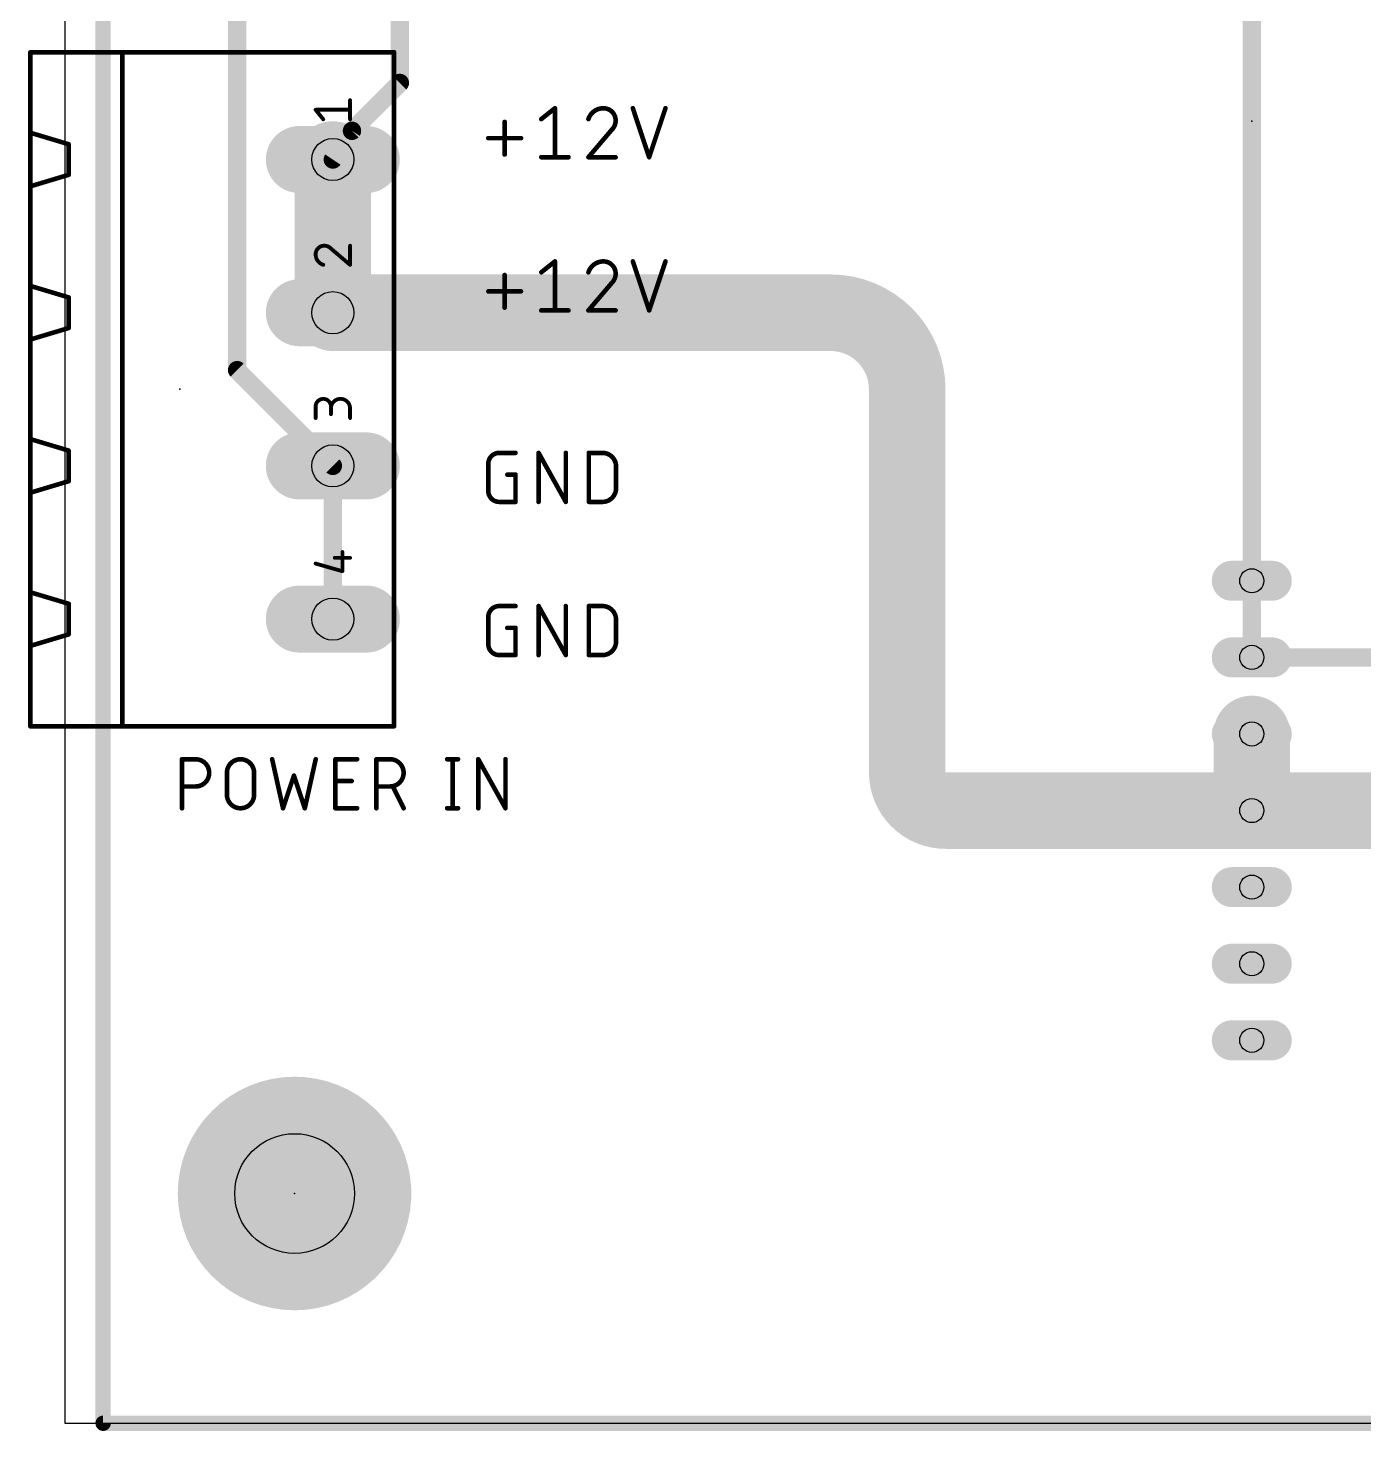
# Model space of a CAD drawing. Extents: x -9 to 239, y 2 to 147.
# Drawn here: x -8.84 to 35.47, y 2.29 to 48.81 of the extents above; entities that cross this region are included whole.
import ezdxf

# ---------------------------------------------------------------- set-up
doc = ezdxf.new("R2010")
doc.units = 0
for name, color, linetype in [('1', 12, 'CONTINUOUS'), ('16', 132, 'CONTINUOUS'), ('17', 110, 'CONTINUOUS'), ('20', 53, 'CONTINUOUS'), ('21', 40, 'CONTINUOUS'), ('23', 53, 'CONTINUOUS'), ('25', 253, 'CONTINUOUS'), ('29', 253, 'CONTINUOUS'), ('30', 253, 'CONTINUOUS'), ('44', 253, 'CONTINUOUS'), ('51', 253, 'CONTINUOUS')]:
    doc.layers.add(name, color=color, linetype=linetype)

# ---------------------------------------------------------------- blocks, each defined once
blk = doc.blocks.new('ROUNDP')
at = {"const_width": 0.5}
blk.add_lwpolyline([(0, -0.25, 1), (0, 0.25, 1), (0, -0.25)], format="xyb", dxfattribs=at)
blk = doc.blocks.new('LONGP100')
at = {"const_width": 1}
blk.add_lwpolyline([(-0.5, 0), (0.5, 0)], dxfattribs=at)
at = {"const_width": 0.5}
for points in [[(-0.5, 0.25, 1), (-0.5, -0.25)], [(0.5, -0.25, 1), (0.5, 0.25)]]:
    blk.add_lwpolyline(points, format="xyb", dxfattribs=at)

msp = doc.modelspace()

# ---------------------------------------------------------------- linework, layer by layer
at = {"layer": '1'}
for points, const_width in [([(-1.905, 62.865), (-1.905, 37.465)], 0.6096), ([(3.4925, 46.99), (3.4925, 56.515)], 0.6096), ([(31.75, 50.8), (31.75, 30.48)], 0.6096), ([(1.905, 45.4025), (3.4925, 46.99)], 0.6096), ([(1.27, 44.45), (1.27, 39.37)], 2.54), ([(1.905, 45.4025), (1.27, 44.45)], 0.6096), ([(1.27, 39.37), (17.78, 39.37)], 2.54), ([(-1.905, 37.465), (1.27, 34.29)], 0.6096), ([(20.32, 36.83), (20.32, 24.13)], 2.54), ([(1.27, 34.29), (1.27, 29.21)], 0.6096), ([(31.75, 30.48), (31.75, 27.94)], 0.6096), ([(31.75, 27.94), (70.8025, 27.94)], 0.6096), ([(31.75, 25.4), (31.75, 22.86)], 2.54), ([(21.59, 22.86), (31.75, 22.86)], 2.54), ([(70.8025, 22.86), (31.75, 22.86)], 2.54)]:
    msp.add_lwpolyline(points, dxfattribs=dict(at, const_width=const_width))
for points, const_width in [([(3.3401, 46.99, 1), (3.6449, 46.99)], 0.3048), ([(3.6003, 46.8822, 1), (3.3847, 47.0978)], 0.3048), ([(1.905, 44.45, 1), (0.635, 44.45)], 1.27), ([(1.7972, 45.5103, 1), (2.0128, 45.2947)], 0.3048), ([(2.0318, 45.318, 1), (1.7782, 45.487)], 0.3048), ([(1.1432, 44.5345, 1), (1.3968, 44.3655)], 0.3048), ([(1.27, 40.005, 1), (1.27, 38.735)], 1.27), ([(20.32, 36.83, 0.4142), (17.78, 39.37)], 2.54), ([(17.78, 40.005, 1), (17.78, 38.735)], 1.27), ([(17.78, 38.735, 1), (17.78, 40.005)], 1.27), ([(0.635, 39.37, 1), (1.905, 39.37)], 1.27), ([(-1.7972, 37.5728, 1), (-2.0128, 37.3572)], 0.3048), ([(20.955, 36.83, 1), (19.685, 36.83)], 1.27), ([(-2.0574, 37.465, 1), (-1.7526, 37.465)], 0.3048), ([(19.685, 36.83, 1), (20.955, 36.83)], 1.27), ([(1.4224, 34.29, 1), (1.1176, 34.29)], 0.3048), ([(1.1622, 34.1822, 1), (1.3778, 34.3978)], 0.3048), ([(31.9024, 30.48, 1), (31.5976, 30.48)], 0.3048), ([(31.5976, 30.48, 1), (31.9024, 30.48)], 0.3048), ([(1.1176, 29.21, 1), (1.4224, 29.21)], 0.3048), ([(31.75, 28.0924, 1), (31.75, 27.7876)], 0.3048), ([(31.5976, 27.94, 1), (31.9024, 27.94)], 0.3048), ([(32.385, 25.4, 1), (31.115, 25.4)], 1.27), ([(20.32, 24.13, 0.4142), (21.59, 22.86)], 2.54), ([(20.955, 24.13, 1), (19.685, 24.13)], 1.27), ([(19.685, 24.13, 1), (20.955, 24.13)], 1.27), ([(21.59, 23.495, 1), (21.59, 22.225)], 1.27), ([(21.59, 22.225, 1), (21.59, 23.495)], 1.27), ([(31.75, 23.495, 1), (31.75, 22.225)], 1.27), ([(31.75, 22.225, 1), (31.75, 23.495)], 1.27), ([(31.115, 22.86, 1), (32.385, 22.86)], 1.27)]:
    msp.add_lwpolyline(points, format="xyb", dxfattribs=dict(at, const_width=const_width))
at = {"layer": '16', "const_width": 0.508}
for points in [[(-6.35, 2.54), (-6.35, 144.78)], [(236.22, 2.54), (-6.35, 2.54)]]:
    msp.add_lwpolyline(points, dxfattribs=at)
at = {"layer": '16', "const_width": 0.254}
for points in [[(-6.35, 2.667, 1), (-6.35, 2.413)], [(-6.477, 2.54, 1), (-6.223, 2.54)]]:
    msp.add_lwpolyline(points, format="xyb", dxfattribs=at)
at = {"layer": '20'}
for p, q in [((-7.62, 143.18), (-7.62, 2.54)), ((-7.62, 2.54), (236.2, 2.54))]:
    msp.add_line(p, q, dxfattribs=at)
at = {"layer": '21'}
for points, const_width in [([(-8.763, 48.006), (-8.763, 45.339)], 0.1524), ([(-5.715, 48.006), (-8.763, 48.006)], 0.1524), ([(3.302, 48.006), (-5.715, 48.006)], 0.1524), ([(-5.715, 48.006), (-5.715, 25.654)], 0.1524), ([(3.302, 48.006), (3.302, 45.085)], 0.1524), ([(0.9525, 45.7835), (0.6985, 46.101)], 0.127), ([(0.6985, 46.101), (1.8415, 46.101)], 0.127), ([(1.8415, 45.7835), (1.8415, 46.4185)], 0.127), ([(-8.763, 45.339), (-7.493, 44.958)], 0.1524), ([(-8.763, 45.339), (-8.763, 43.561)], 0.1524), ([(-7.493, 43.942), (-7.493, 44.958)], 0.1524), ([(-8.763, 43.561), (-7.493, 43.942)], 0.1524), ([(3.302, 43.815), (3.302, 40.005)], 0.1524), ([(-8.763, 43.561), (-8.763, 40.259)], 0.1524), ([(1.2065, 41.4973), (1.8415, 40.9575)], 0.127), ([(1.8415, 40.9575), (1.8415, 41.5925)], 0.127), ([(-8.763, 40.259), (-7.493, 39.878)], 0.1524), ([(-8.763, 40.259), (-8.763, 38.481)], 0.1524), ([(-7.493, 39.878), (-7.493, 38.862)], 0.1524), ([(-8.763, 38.481), (-7.493, 38.862)], 0.1524), ([(3.302, 38.735), (3.302, 34.925)], 0.1524), ([(-8.763, 38.481), (-8.763, 35.179)], 0.1524), ([(0.6985, 35.8775), (0.6985, 36.2585)], 0.127), ([(1.2065, 36.2585), (1.2065, 36.0045)], 0.127), ([(1.8415, 35.8775), (1.8415, 36.195)], 0.127), ([(-8.763, 35.179), (-8.763, 33.401)], 0.1524), ([(-8.763, 35.179), (-7.493, 34.798)], 0.1524), ([(-7.493, 34.798), (-7.493, 33.782)], 0.1524), ([(-8.763, 33.401), (-7.493, 33.782)], 0.1524), ([(3.302, 33.655), (3.302, 29.845)], 0.1524), ([(-8.763, 33.401), (-8.763, 30.099)], 0.1524), ([(1.3335, 31.242), (1.8415, 31.242)], 0.127), ([(1.5875, 30.7975), (1.5875, 31.4325)], 0.127), ([(0.6985, 31.0515), (1.5875, 30.7975)], 0.127), ([(-8.763, 30.099), (-8.763, 28.321)], 0.1524), ([(-8.763, 30.099), (-7.493, 29.718)], 0.1524), ([(-7.493, 29.718), (-7.493, 28.702)], 0.1524), ([(-8.763, 28.321), (-7.493, 28.702)], 0.1524), ([(-8.763, 28.321), (-8.763, 25.654)], 0.1524), ([(3.302, 28.575), (3.302, 25.654)], 0.1524), ([(-5.715, 25.654), (-8.763, 25.654)], 0.1524), ([(3.302, 25.654), (-5.715, 25.654)], 0.1524)]:
    msp.add_lwpolyline(points, dxfattribs=dict(at, const_width=const_width))
for points, const_width in [([(-8.7249, 48.006, 1), (-8.8011, 48.006)], 0.0762), ([(-8.763, 48.0441, 1), (-8.763, 47.9679)], 0.0762), ([(-5.715, 48.0441, 1), (-5.715, 47.9679)], 0.0762), ([(-5.6769, 48.006, 1), (-5.7531, 48.006)], 0.0762), ([(-5.715, 47.9679, 1), (-5.715, 48.0441)], 0.0762), ([(3.3401, 48.006, 1), (3.2639, 48.006)], 0.0762), ([(3.302, 47.9679, 1), (3.302, 48.0441)], 0.0762), ([(0.6985, 46.1328, 1), (0.6985, 46.0692)], 0.0635), ([(0.7233, 46.1208, 1), (0.6737, 46.0812)], 0.0635), ([(1.8733, 46.4185, 1), (1.8098, 46.4185)], 0.0635), ([(1.8415, 46.0692, 1), (1.8415, 46.1328)], 0.0635), ([(0.9277, 45.7637, 1), (0.9773, 45.8033)], 0.0635), ([(1.8098, 45.7835, 1), (1.8733, 45.7835)], 0.0635), ([(-8.7521, 45.3755, 1), (-8.7739, 45.3025)], 0.0762), ([(-8.7249, 45.339, 1), (-8.8011, 45.339)], 0.0762), ([(-8.8011, 45.339, 1), (-8.7249, 45.339)], 0.0762), ([(-7.4549, 44.958, 1), (-7.5311, 44.958)], 0.0762), ([(-7.5039, 44.9215, 1), (-7.4821, 44.9945)], 0.0762), ([(3.2639, 45.085, 1), (3.3401, 45.085)], 0.0762), ([(-7.5311, 43.942, 1), (-7.4549, 43.942)], 0.0762), ([(-7.4821, 43.9055, 1), (-7.5039, 43.9785)], 0.0762), ([(3.3401, 43.815, 1), (3.2639, 43.815)], 0.0762), ([(-8.7249, 43.561, 1), (-8.8011, 43.561)], 0.0762), ([(-8.7739, 43.5975, 1), (-8.7521, 43.5245)], 0.0762), ([(-8.8011, 43.561, 1), (-8.7249, 43.561)], 0.0762), ([(0.9843, 41.5925, 0.4142), (0.6985, 41.3068)], 0.127), ([(1.2065, 41.4973, 0.2053), (0.9843, 41.5925)], 0.127), ([(0.9842, 41.6242, 1), (0.9843, 41.5608)], 0.0635), ([(0.9843, 41.5607, 1), (0.9843, 41.6243)], 0.0635), ([(1.2271, 41.5214, 1), (1.1859, 41.4731)], 0.0635), ([(1.1835, 41.4754, 1), (1.2295, 41.5191)], 0.0635), ([(1.8733, 41.5925, 1), (1.8098, 41.5925)], 0.0635), ([(0.7303, 41.3067, 1), (0.6667, 41.3068)], 0.0635), ([(0.6667, 41.3068, 1), (0.7303, 41.3068)], 0.0635), ([(0.6985, 41.3068, 0.3252), (0.9525, 40.9575)], 0.127), ([(0.9427, 40.9273, 1), (0.9623, 40.9877)], 0.0635), ([(1.8098, 40.9575, 1), (1.8733, 40.9575)], 0.0635), ([(1.8209, 40.9333, 1), (1.8621, 40.9817)], 0.0635), ([(-8.7521, 40.2955, 1), (-8.7739, 40.2225)], 0.0762), ([(-8.7249, 40.259, 1), (-8.8011, 40.259)], 0.0762), ([(-8.8011, 40.259, 1), (-8.7249, 40.259)], 0.0762), ([(3.2639, 40.005, 1), (3.3401, 40.005)], 0.0762), ([(-7.4549, 39.878, 1), (-7.5311, 39.878)], 0.0762), ([(-7.5039, 39.8415, 1), (-7.4821, 39.9145)], 0.0762), ([(-7.5311, 38.862, 1), (-7.4549, 38.862)], 0.0762), ([(-7.4821, 38.8255, 1), (-7.5039, 38.8985)], 0.0762), ([(3.3401, 38.735, 1), (3.2639, 38.735)], 0.0762), ([(-8.7249, 38.481, 1), (-8.8011, 38.481)], 0.0762), ([(-8.7739, 38.5175, 1), (-8.7521, 38.4445)], 0.0762), ([(-8.8011, 38.481, 1), (-8.7249, 38.481)], 0.0762), ([(0.7303, 36.2585, 1), (0.6667, 36.2585)], 0.0635), ([(0.6667, 36.2585, 1), (0.7303, 36.2585)], 0.0635), ([(1.2065, 36.2585, 1), (0.6985, 36.2585)], 0.127), ([(1.8415, 36.195, 1), (1.2065, 36.195)], 0.127), ([(1.2383, 36.2585, 1), (1.1748, 36.2585)], 0.0635), ([(1.1748, 36.2585, 1), (1.2383, 36.2585)], 0.0635), ([(0.6667, 35.8775, 1), (0.7303, 35.8775)], 0.0635), ([(1.1748, 36.195, 1), (1.2383, 36.195)], 0.0635), ([(1.1748, 36.0045, 1), (1.2383, 36.0045)], 0.0635), ([(1.8733, 36.195, 1), (1.8098, 36.195)], 0.0635), ([(1.8098, 36.195, 1), (1.8733, 36.195)], 0.0635), ([(1.8098, 35.8775, 1), (1.8733, 35.8775)], 0.0635), ([(-8.7249, 35.179, 1), (-8.8011, 35.179)], 0.0762), ([(-8.7521, 35.2155, 1), (-8.7739, 35.1425)], 0.0762), ([(-8.8011, 35.179, 1), (-8.7249, 35.179)], 0.0762), ([(3.2639, 34.925, 1), (3.3401, 34.925)], 0.0762), ([(-7.4549, 34.798, 1), (-7.5311, 34.798)], 0.0762), ([(-7.5039, 34.7615, 1), (-7.4821, 34.8345)], 0.0762), ([(-7.5311, 33.782, 1), (-7.4549, 33.782)], 0.0762), ([(-7.4821, 33.7455, 1), (-7.5039, 33.8185)], 0.0762), ([(3.3401, 33.655, 1), (3.2639, 33.655)], 0.0762), ([(-8.7249, 33.401, 1), (-8.8011, 33.401)], 0.0762), ([(-8.7739, 33.4375, 1), (-8.7521, 33.3645)], 0.0762), ([(-8.8011, 33.401, 1), (-8.7249, 33.401)], 0.0762), ([(1.3335, 31.2737, 1), (1.3335, 31.2103)], 0.0635), ([(1.6193, 31.4325, 1), (1.5558, 31.4325)], 0.0635), ([(1.8415, 31.2103, 1), (1.8415, 31.2737)], 0.0635), ([(0.7072, 31.082, 1), (0.6898, 31.021)], 0.0635), ([(1.5558, 30.7975, 1), (1.6193, 30.7975)], 0.0635), ([(1.5788, 30.767, 1), (1.5962, 30.828)], 0.0635), ([(-8.7249, 30.099, 1), (-8.8011, 30.099)], 0.0762), ([(-8.7521, 30.1355, 1), (-8.7739, 30.0625)], 0.0762), ([(-8.8011, 30.099, 1), (-8.7249, 30.099)], 0.0762), ([(-7.4549, 29.718, 1), (-7.5311, 29.718)], 0.0762), ([(-7.5039, 29.6815, 1), (-7.4821, 29.7545)], 0.0762), ([(3.2639, 29.845, 1), (3.3401, 29.845)], 0.0762), ([(-8.7249, 28.321, 1), (-8.8011, 28.321)], 0.0762), ([(-8.7739, 28.3575, 1), (-8.7521, 28.2845)], 0.0762), ([(-7.5311, 28.702, 1), (-7.4549, 28.702)], 0.0762), ([(-7.4821, 28.6655, 1), (-7.5039, 28.7385)], 0.0762), ([(3.3401, 28.575, 1), (3.2639, 28.575)], 0.0762), ([(-8.8011, 28.321, 1), (-8.7249, 28.321)], 0.0762), ([(-8.763, 25.6921, 1), (-8.763, 25.6159)], 0.0762), ([(-8.8011, 25.654, 1), (-8.7249, 25.654)], 0.0762), ([(-5.715, 25.6921, 1), (-5.715, 25.6159)], 0.0762), ([(-5.7531, 25.654, 1), (-5.6769, 25.654)], 0.0762), ([(-5.715, 25.6159, 1), (-5.715, 25.6921)], 0.0762), ([(3.2639, 25.654, 1), (3.3401, 25.654)], 0.0762), ([(3.302, 25.6159, 1), (3.302, 25.6921)], 0.0762)]:
    msp.add_lwpolyline(points, format="xyb", dxfattribs=dict(at, const_width=const_width))
at = {"layer": '23'}
for p in [(31.75, 45.72), (-3.81, 36.83), (0, 10.16)]:
    msp.add_point(p, dxfattribs=at)
at = {"layer": '25', "const_width": 0.1524}
for points in [[(8.1838, 45.7906), (8.6354, 46.1518)], [(8.6354, 46.1518), (8.6354, 44.5262)], [(11.2198, 46.1518), (11.7616, 44.5262)], [(11.7616, 44.5262), (12.3035, 46.1518)], [(6.9681, 44.6165), (6.9681, 45.7002)], [(6.4262, 45.1584), (7.5099, 45.1584)], [(10.5146, 45.4293), (9.747, 44.5262)], [(8.1838, 44.5262), (9.0869, 44.5262)], [(9.747, 44.5262), (10.6501, 44.5262)], [(8.1838, 40.7106), (8.6354, 41.0718)], [(8.6354, 41.0718), (8.6354, 39.4462)], [(11.2198, 41.0718), (11.7616, 39.4462)], [(11.7616, 39.4462), (12.3035, 41.0718)], [(6.9681, 39.5365), (6.9681, 40.6202)], [(6.4262, 40.0784), (7.5099, 40.0784)], [(10.5146, 40.3493), (9.747, 39.4462)], [(8.1838, 39.4462), (9.0869, 39.4462)], [(9.747, 39.4462), (10.6501, 39.4462)], [(6.4262, 33.4574), (6.4262, 34.3606)], [(6.7874, 34.7218), (7.3293, 34.7218)], [(8.0935, 33.0962), (8.0935, 34.7218)], [(8.0935, 34.7218), (8.9966, 33.0962)], [(8.9966, 33.0962), (8.9966, 34.7218)], [(9.7609, 33.0962), (9.7609, 34.7218)], [(9.7609, 34.7218), (10.2124, 34.7218)], [(7.0584, 33.9993), (7.3293, 33.9993)], [(7.3293, 33.9993), (7.3293, 33.0962)], [(10.664, 34.2702), (10.664, 33.5478)], [(7.3293, 33.0962), (6.7874, 33.0962)], [(10.2124, 33.0962), (9.7609, 33.0962)], [(6.4262, 28.3774), (6.4262, 29.2806)], [(6.7874, 29.6418), (7.3293, 29.6418)], [(8.0935, 28.0162), (8.0935, 29.6418)], [(8.0935, 29.6418), (8.9966, 28.0162)], [(8.9966, 28.0162), (8.9966, 29.6418)], [(9.7609, 28.0162), (9.7609, 29.6418)], [(9.7609, 29.6418), (10.2124, 29.6418)], [(7.0584, 28.9193), (7.3293, 28.9193)], [(7.3293, 28.9193), (7.3293, 28.0162)], [(10.664, 29.1902), (10.664, 28.4678)], [(7.3293, 28.0162), (6.7874, 28.0162)], [(10.2124, 28.0162), (9.7609, 28.0162)], [(-3.7338, 22.9362), (-3.7338, 24.5618)], [(-3.7338, 24.5618), (-3.2822, 24.5618)], [(-0.7433, 24.5618), (-0.382, 22.9362)], [(0.3405, 22.9362), (0.7017, 24.5618)], [(1.3543, 22.9362), (1.3543, 24.5618)], [(1.3543, 24.5618), (2.0768, 24.5618)], [(2.7152, 22.9362), (2.7152, 24.5618)], [(2.7152, 24.5618), (3.1667, 24.5618)], [(5.0611, 24.5618), (5.4223, 24.5618)], [(5.2417, 24.5618), (5.2417, 22.9362)], [(6.0928, 22.9362), (6.0928, 24.5618)], [(6.0928, 24.5618), (6.9959, 22.9362)], [(6.9959, 22.9362), (6.9959, 24.5618)], [(-3.2822, 23.6587), (-3.7338, 23.6587)], [(-2.2439, 23.3878), (-2.2439, 24.1102)], [(-1.3408, 24.1102), (-1.3408, 23.3878)], [(-0.382, 22.9362), (-0.0208, 24.0199)], [(-0.0208, 24.0199), (0.3405, 22.9362)], [(1.3543, 23.8393), (1.8962, 23.8393)], [(3.1667, 23.6587), (2.7152, 23.6587)], [(3.6183, 22.9362), (3.257, 23.6587)], [(2.0768, 22.9362), (1.3543, 22.9362)], [(5.0611, 22.9362), (5.4223, 22.9362)]]:
    msp.add_lwpolyline(points, dxfattribs=at)
at = {"layer": '25'}
for points, const_width in [([(8.6735, 46.1518, 1), (8.5973, 46.1518)], 0.0762), ([(8.6592, 46.122, 1), (8.6116, 46.1816)], 0.0762), ([(10.2437, 46.1518, 0.3252), (9.747, 45.7906)], 0.1524), ([(10.6501, 45.7454, 0.4142), (10.2437, 46.1518)], 0.1524), ([(10.2437, 46.1899, 1), (10.2437, 46.1137)], 0.0762), ([(10.2437, 46.1137, 1), (10.2437, 46.1899)], 0.0762), ([(11.2559, 46.1638, 1), (11.1836, 46.1398)], 0.0762), ([(12.3397, 46.1398, 1), (12.2674, 46.1638)], 0.0762), ([(7.0062, 45.7002, 1), (6.93, 45.7002)], 0.0762), ([(8.16, 45.8203, 1), (8.2076, 45.7608)], 0.0762), ([(9.7107, 45.8023, 1), (9.7832, 45.7788)], 0.0762), ([(10.5146, 45.4293, 0.2053), (10.6501, 45.7454)], 0.1524), ([(10.6882, 45.7454, 1), (10.612, 45.7454)], 0.0762), ([(10.612, 45.7454, 1), (10.6882, 45.7454)], 0.0762), ([(6.4262, 45.1965, 1), (6.4262, 45.1203)], 0.0762), ([(7.5099, 45.1203, 1), (7.5099, 45.1965)], 0.0762), ([(10.4883, 45.4569, 1), (10.5409, 45.4017)], 0.0762), ([(10.5436, 45.4046, 1), (10.4856, 45.454)], 0.0762), ([(6.93, 44.6165, 1), (7.0062, 44.6165)], 0.0762), ([(8.1838, 44.5643, 1), (8.1838, 44.4881)], 0.0762), ([(8.5973, 44.5262, 1), (8.6735, 44.5262)], 0.0762), ([(9.0869, 44.4881, 1), (9.0869, 44.5643)], 0.0762), ([(9.7179, 44.5509, 1), (9.776, 44.5015)], 0.0762), ([(9.747, 44.5643, 1), (9.747, 44.4881)], 0.0762), ([(10.6501, 44.4881, 1), (10.6501, 44.5643)], 0.0762), ([(11.7255, 44.5382, 1), (11.7978, 44.5142)], 0.0762), ([(11.7255, 44.5142, 1), (11.7978, 44.5382)], 0.0762), ([(8.6735, 41.0718, 1), (8.5973, 41.0718)], 0.0762), ([(8.6592, 41.042, 1), (8.6116, 41.1016)], 0.0762), ([(10.2437, 41.0718, 0.3252), (9.747, 40.7106)], 0.1524), ([(10.6501, 40.6654, 0.4142), (10.2437, 41.0718)], 0.1524), ([(10.2437, 41.1099, 1), (10.2437, 41.0337)], 0.0762), ([(10.2437, 41.0337, 1), (10.2437, 41.1099)], 0.0762), ([(11.2559, 41.0838, 1), (11.1836, 41.0598)], 0.0762), ([(12.3397, 41.0598, 1), (12.2674, 41.0838)], 0.0762), ([(7.0062, 40.6202, 1), (6.93, 40.6202)], 0.0762), ([(8.16, 40.7403, 1), (8.2076, 40.6808)], 0.0762), ([(9.7107, 40.7223, 1), (9.7832, 40.6988)], 0.0762), ([(10.5146, 40.3493, 0.2053), (10.6501, 40.6654)], 0.1524), ([(10.6882, 40.6654, 1), (10.612, 40.6654)], 0.0762), ([(10.612, 40.6654, 1), (10.6882, 40.6654)], 0.0762), ([(6.4262, 40.1165, 1), (6.4262, 40.0403)], 0.0762), ([(7.5099, 40.0403, 1), (7.5099, 40.1165)], 0.0762), ([(10.4883, 40.3769, 1), (10.5409, 40.3217)], 0.0762), ([(10.5436, 40.3246, 1), (10.4856, 40.374)], 0.0762), ([(6.93, 39.5365, 1), (7.0062, 39.5365)], 0.0762), ([(8.1838, 39.4843, 1), (8.1838, 39.4081)], 0.0762), ([(8.5973, 39.4462, 1), (8.6735, 39.4462)], 0.0762), ([(9.0869, 39.4081, 1), (9.0869, 39.4843)], 0.0762), ([(9.7179, 39.4709, 1), (9.776, 39.4215)], 0.0762), ([(9.747, 39.4843, 1), (9.747, 39.4081)], 0.0762), ([(10.6501, 39.4081, 1), (10.6501, 39.4843)], 0.0762), ([(11.7255, 39.4582, 1), (11.7978, 39.4342)], 0.0762), ([(11.7255, 39.4342, 1), (11.7978, 39.4582)], 0.0762), ([(6.7874, 34.7218, 0.4142), (6.4262, 34.3606)], 0.1524), ([(6.4643, 34.3606, 1), (6.3881, 34.3606)], 0.0762), ([(6.7874, 34.7599, 1), (6.7874, 34.6837)], 0.0762), ([(6.7874, 34.6837, 1), (6.7874, 34.7599)], 0.0762), ([(7.3293, 34.6837, 1), (7.3293, 34.7599)], 0.0762), ([(8.1316, 34.7218, 1), (8.0554, 34.7218)], 0.0762), ([(8.1268, 34.7403, 1), (8.0602, 34.7033)], 0.0762), ([(9.0347, 34.7218, 1), (8.9585, 34.7218)], 0.0762), ([(9.799, 34.7218, 1), (9.7228, 34.7218)], 0.0762), ([(9.7609, 34.7599, 1), (9.7609, 34.6837)], 0.0762), ([(10.664, 34.2702, 0.4142), (10.2124, 34.7218)], 0.1524), ([(10.2124, 34.7599, 1), (10.2124, 34.6837)], 0.0762), ([(10.2124, 34.6837, 1), (10.2124, 34.7599)], 0.0762), ([(6.3881, 34.3606, 1), (6.4643, 34.3606)], 0.0762), ([(7.0584, 34.0374, 1), (7.0584, 33.9612)], 0.0762), ([(7.3674, 33.9993, 1), (7.2912, 33.9993)], 0.0762), ([(7.3293, 33.9612, 1), (7.3293, 34.0374)], 0.0762), ([(10.7021, 34.2702, 1), (10.6259, 34.2702)], 0.0762), ([(10.6259, 34.2702, 1), (10.7021, 34.2702)], 0.0762), ([(6.4262, 33.4574, 0.4142), (6.7874, 33.0962)], 0.1524), ([(6.4643, 33.4574, 1), (6.3881, 33.4574)], 0.0762), ([(10.2124, 33.0962, 0.4142), (10.664, 33.5478)], 0.1524), ([(10.7021, 33.5478, 1), (10.6259, 33.5478)], 0.0762), ([(10.6259, 33.5478, 1), (10.7021, 33.5478)], 0.0762), ([(6.3881, 33.4574, 1), (6.4643, 33.4574)], 0.0762), ([(6.7874, 33.1343, 1), (6.7874, 33.0581)], 0.0762), ([(6.7874, 33.0581, 1), (6.7874, 33.1343)], 0.0762), ([(7.2912, 33.0962, 1), (7.3674, 33.0962)], 0.0762), ([(7.3293, 33.0581, 1), (7.3293, 33.1343)], 0.0762), ([(8.0554, 33.0962, 1), (8.1316, 33.0962)], 0.0762), ([(8.9585, 33.0962, 1), (9.0347, 33.0962)], 0.0762), ([(8.9633, 33.0777, 1), (9.0299, 33.1147)], 0.0762), ([(9.7609, 33.1343, 1), (9.7609, 33.0581)], 0.0762), ([(9.7228, 33.0962, 1), (9.799, 33.0962)], 0.0762), ([(10.2124, 33.1343, 1), (10.2124, 33.0581)], 0.0762), ([(10.2124, 33.0581, 1), (10.2124, 33.1343)], 0.0762), ([(6.7874, 29.6418, 0.4142), (6.4262, 29.2806)], 0.1524), ([(6.4643, 29.2806, 1), (6.3881, 29.2806)], 0.0762), ([(6.3881, 29.2806, 1), (6.4643, 29.2806)], 0.0762), ([(6.7874, 29.6799, 1), (6.7874, 29.6037)], 0.0762), ([(6.7874, 29.6037, 1), (6.7874, 29.6799)], 0.0762), ([(7.3293, 29.6037, 1), (7.3293, 29.6799)], 0.0762), ([(8.1316, 29.6418, 1), (8.0554, 29.6418)], 0.0762), ([(8.1268, 29.6603, 1), (8.0602, 29.6233)], 0.0762), ([(9.0347, 29.6418, 1), (8.9585, 29.6418)], 0.0762), ([(9.799, 29.6418, 1), (9.7228, 29.6418)], 0.0762), ([(9.7609, 29.6799, 1), (9.7609, 29.6037)], 0.0762), ([(10.664, 29.1902, 0.4142), (10.2124, 29.6418)], 0.1524), ([(10.2124, 29.6799, 1), (10.2124, 29.6037)], 0.0762), ([(10.2124, 29.6037, 1), (10.2124, 29.6799)], 0.0762), ([(7.0584, 28.9574, 1), (7.0584, 28.8812)], 0.0762), ([(7.3674, 28.9193, 1), (7.2912, 28.9193)], 0.0762), ([(7.3293, 28.8812, 1), (7.3293, 28.9574)], 0.0762), ([(10.7021, 29.1902, 1), (10.6259, 29.1902)], 0.0762), ([(10.6259, 29.1902, 1), (10.7021, 29.1902)], 0.0762), ([(6.4262, 28.3774, 0.4142), (6.7874, 28.0162)], 0.1524), ([(6.4643, 28.3774, 1), (6.3881, 28.3774)], 0.0762), ([(6.3881, 28.3774, 1), (6.4643, 28.3774)], 0.0762), ([(10.2124, 28.0162, 0.4142), (10.664, 28.4678)], 0.1524), ([(10.7021, 28.4678, 1), (10.6259, 28.4678)], 0.0762), ([(10.6259, 28.4678, 1), (10.7021, 28.4678)], 0.0762), ([(6.7874, 28.0543, 1), (6.7874, 27.9781)], 0.0762), ([(6.7874, 27.9781, 1), (6.7874, 28.0543)], 0.0762), ([(7.2912, 28.0162, 1), (7.3674, 28.0162)], 0.0762), ([(7.3293, 27.9781, 1), (7.3293, 28.0543)], 0.0762), ([(8.0554, 28.0162, 1), (8.1316, 28.0162)], 0.0762), ([(8.9585, 28.0162, 1), (9.0347, 28.0162)], 0.0762), ([(8.9633, 27.9977, 1), (9.0299, 28.0347)], 0.0762), ([(9.7609, 28.0543, 1), (9.7609, 27.9781)], 0.0762), ([(9.7228, 28.0162, 1), (9.799, 28.0162)], 0.0762), ([(10.2124, 28.0543, 1), (10.2124, 27.9781)], 0.0762), ([(10.2124, 27.9781, 1), (10.2124, 28.0543)], 0.0762), ([(-3.6957, 24.5618, 1), (-3.7719, 24.5618)], 0.0762), ([(-3.7338, 24.5999, 1), (-3.7338, 24.5237)], 0.0762), ([(-3.2822, 23.6587, 1), (-3.2822, 24.5618)], 0.1524), ([(-3.2822, 24.5999, 1), (-3.2822, 24.5237)], 0.0762), ([(-3.2822, 24.5237, 1), (-3.2822, 24.5999)], 0.0762), ([(-1.3408, 24.1102, 1), (-2.2439, 24.1102)], 0.1524), ([(-0.7061, 24.5701, 1), (-0.7805, 24.5535)], 0.0762), ([(0.7389, 24.5535, 1), (0.6645, 24.5701)], 0.0762), ([(1.3924, 24.5618, 1), (1.3162, 24.5618)], 0.0762), ([(1.3543, 24.5999, 1), (1.3543, 24.5237)], 0.0762), ([(2.0768, 24.5237, 1), (2.0768, 24.5999)], 0.0762), ([(2.7533, 24.5618, 1), (2.6771, 24.5618)], 0.0762), ([(2.7152, 24.5999, 1), (2.7152, 24.5237)], 0.0762), ([(3.1667, 23.6587, 1), (3.1667, 24.5618)], 0.1524), ([(3.1667, 24.5999, 1), (3.1667, 24.5237)], 0.0762), ([(3.1667, 24.5237, 1), (3.1667, 24.5999)], 0.0762), ([(5.0611, 24.5999, 1), (5.0611, 24.5237)], 0.0762), ([(5.2798, 24.5618, 1), (5.2036, 24.5618)], 0.0762), ([(5.4223, 24.5237, 1), (5.4223, 24.5999)], 0.0762), ([(6.1309, 24.5618, 1), (6.0547, 24.5618)], 0.0762), ([(6.1261, 24.5803, 1), (6.0595, 24.5433)], 0.0762), ([(7.034, 24.5618, 1), (6.9578, 24.5618)], 0.0762), ([(-3.7338, 23.6968, 1), (-3.7338, 23.6206)], 0.0762), ([(-3.2822, 23.6968, 1), (-3.2822, 23.6206)], 0.0762), ([(-3.2822, 23.6206, 1), (-3.2822, 23.6968)], 0.0762), ([(-2.2058, 24.1102, 1), (-2.282, 24.1102)], 0.0762), ([(-2.282, 24.1102, 1), (-2.2058, 24.1102)], 0.0762), ([(-1.3027, 24.1102, 1), (-1.3789, 24.1102)], 0.0762), ([(-1.3789, 24.1102, 1), (-1.3027, 24.1102)], 0.0762), ([(0.0154, 24.032, 1), (-0.0569, 24.0079)], 0.0762), ([(0.0154, 24.0079, 1), (-0.0569, 24.032)], 0.0762), ([(1.3543, 23.8774, 1), (1.3543, 23.8012)], 0.0762), ([(1.8962, 23.8012, 1), (1.8962, 23.8774)], 0.0762), ([(2.7152, 23.6968, 1), (2.7152, 23.6206)], 0.0762), ([(3.1667, 23.6968, 1), (3.1667, 23.6206)], 0.0762), ([(3.1667, 23.6206, 1), (3.1667, 23.6968)], 0.0762), ([(3.2911, 23.6757, 1), (3.223, 23.6416)], 0.0762), ([(-2.2439, 23.3878, 1), (-1.3408, 23.3878)], 0.1524), ([(-2.2058, 23.3878, 1), (-2.282, 23.3878)], 0.0762), ([(-2.282, 23.3878, 1), (-2.2058, 23.3878)], 0.0762), ([(-1.3027, 23.3878, 1), (-1.3789, 23.3878)], 0.0762), ([(-1.3789, 23.3878, 1), (-1.3027, 23.3878)], 0.0762), ([(-3.7719, 22.9362, 1), (-3.6957, 22.9362)], 0.0762), ([(-0.4182, 22.9482, 1), (-0.3459, 22.9242)], 0.0762), ([(-0.4192, 22.9279, 1), (-0.3448, 22.9445)], 0.0762), ([(0.3033, 22.9445, 1), (0.3777, 22.9279)], 0.0762), ([(0.3043, 22.9242, 1), (0.3766, 22.9482)], 0.0762), ([(1.3543, 22.9743, 1), (1.3543, 22.8981)], 0.0762), ([(1.3162, 22.9362, 1), (1.3924, 22.9362)], 0.0762), ([(2.0768, 22.8981, 1), (2.0768, 22.9743)], 0.0762), ([(2.6771, 22.9362, 1), (2.7533, 22.9362)], 0.0762), ([(3.5842, 22.9192, 1), (3.6524, 22.9532)], 0.0762), ([(5.0611, 22.9743, 1), (5.0611, 22.8981)], 0.0762), ([(5.2036, 22.9362, 1), (5.2798, 22.9362)], 0.0762), ([(5.4223, 22.8981, 1), (5.4223, 22.9743)], 0.0762), ([(6.0547, 22.9362, 1), (6.1309, 22.9362)], 0.0762), ([(6.9578, 22.9362, 1), (7.034, 22.9362)], 0.0762), ([(6.9626, 22.9177, 1), (7.0292, 22.9547)], 0.0762)]:
    msp.add_lwpolyline(points, format="xyb", dxfattribs=dict(at, const_width=const_width))
at = {"layer": '44'}
for centre, radius in [((1.27, 44.45), 0.6985), ((1.27, 39.37), 0.6985), ((1.27, 34.29), 0.6985), ((31.75, 30.48), 0.4), ((1.27, 29.21), 0.6985), ((31.75, 27.94), 0.4), ((31.75, 25.4), 0.4), ((31.75, 22.86), 0.4), ((31.75, 20.32), 0.4), ((31.75, 17.78), 0.4), ((31.75, 15.24), 0.4), ((0, 10.16), 1.9844)]:
    msp.add_circle(centre, radius, dxfattribs=at)
at = {"layer": '51', "const_width": 0.1524}
for points in [[(3.302, 45.085), (3.302, 43.815)], [(3.302, 40.005), (3.302, 38.735)], [(3.302, 34.925), (3.302, 33.655)], [(3.302, 29.845), (3.302, 28.575)]]:
    msp.add_lwpolyline(points, dxfattribs=at)
at = {"layer": '51', "const_width": 0.0762}
for points in [[(3.3401, 45.085, 1), (3.2639, 45.085)], [(3.2639, 43.815, 1), (3.3401, 43.815)], [(3.3401, 40.005, 1), (3.2639, 40.005)], [(3.2639, 38.735, 1), (3.3401, 38.735)], [(3.3401, 34.925, 1), (3.2639, 34.925)], [(3.2639, 33.655, 1), (3.3401, 33.655)], [(3.3401, 29.845, 1), (3.2639, 29.845)], [(3.2639, 28.575, 1), (3.3401, 28.575)]]:
    msp.add_lwpolyline(points, format="xyb", dxfattribs=at)

# ---------------------------------------------------------------- block references
at = {"layer": '17'}
for name, p, xscale, yscale in [('LONGP100', (1.27, 44.45), 2.0955, 2.0955), ('LONGP100', (1.27, 44.45), 2.0955, 2.0955), ('LONGP100', (1.27, 39.37), 2.0955, 2.0955), ('LONGP100', (1.27, 39.37), 2.0955, 2.0955), ('LONGP100', (1.27, 34.29), 2.0955, 2.0955), ('LONGP100', (1.27, 34.29), 2.0955, 2.0955), ('LONGP100', (31.75, 30.48), 1.2, 1.2), ('LONGP100', (31.75, 30.48), 1.2, 1.2), ('LONGP100', (1.27, 29.21), 2.0955, 2.0955), ('LONGP100', (1.27, 29.21), 2.0955, 2.0955), ('LONGP100', (31.75, 27.94), 1.2, 1.2), ('LONGP100', (31.75, 27.94), 1.2, 1.2), ('LONGP100', (31.75, 25.4), 1.2, 1.2), ('LONGP100', (31.75, 25.4), 1.2, 1.2), ('LONGP100', (31.75, 22.86), 1.2, 1.2), ('LONGP100', (31.75, 22.86), 1.2, 1.2), ('LONGP100', (31.75, 20.32), 1.2, 1.2), ('LONGP100', (31.75, 20.32), 1.2, 1.2), ('LONGP100', (31.75, 17.78), 1.2, 1.2), ('LONGP100', (31.75, 17.78), 1.2, 1.2), ('LONGP100', (31.75, 15.24), 1.2, 1.2), ('LONGP100', (31.75, 15.24), 1.2, 1.2), ('ROUNDP', (0, 10.16), 7.62, 7.62), ('ROUNDP', (0, 10.16), 7.62, 7.62)]:
    msp.add_blockref(name, p, dxfattribs=dict(at, xscale=xscale, yscale=yscale))
at = {"layer": '29'}
for name, p, xscale, yscale in [('LONGP100', (1.27, 44.45), 2.2225, 2.2225), ('LONGP100', (1.27, 39.37), 2.2225, 2.2225), ('LONGP100', (1.27, 34.29), 2.2225, 2.2225), ('LONGP100', (31.75, 30.48), 1.327, 1.327), ('LONGP100', (1.27, 29.21), 2.2225, 2.2225), ('LONGP100', (31.75, 27.94), 1.327, 1.327), ('LONGP100', (31.75, 25.4), 1.327, 1.327), ('LONGP100', (31.75, 22.86), 1.327, 1.327), ('LONGP100', (31.75, 20.32), 1.327, 1.327), ('LONGP100', (31.75, 17.78), 1.327, 1.327), ('LONGP100', (31.75, 15.24), 1.327, 1.327), ('ROUNDP', (0, 10.16), 7.747, 7.747)]:
    msp.add_blockref(name, p, dxfattribs=dict(at, xscale=xscale, yscale=yscale))
at = {"layer": '30'}
for name, p, xscale, yscale in [('LONGP100', (1.27, 44.45), 2.2225, 2.2225), ('LONGP100', (1.27, 39.37), 2.2225, 2.2225), ('LONGP100', (1.27, 34.29), 2.2225, 2.2225), ('LONGP100', (31.75, 30.48), 1.327, 1.327), ('LONGP100', (1.27, 29.21), 2.2225, 2.2225), ('LONGP100', (31.75, 27.94), 1.327, 1.327), ('LONGP100', (31.75, 25.4), 1.327, 1.327), ('LONGP100', (31.75, 22.86), 1.327, 1.327), ('LONGP100', (31.75, 20.32), 1.327, 1.327), ('LONGP100', (31.75, 17.78), 1.327, 1.327), ('LONGP100', (31.75, 15.24), 1.327, 1.327), ('ROUNDP', (0, 10.16), 7.747, 7.747)]:
    msp.add_blockref(name, p, dxfattribs=dict(at, xscale=xscale, yscale=yscale))

doc.saveas('drawing.dxf')
